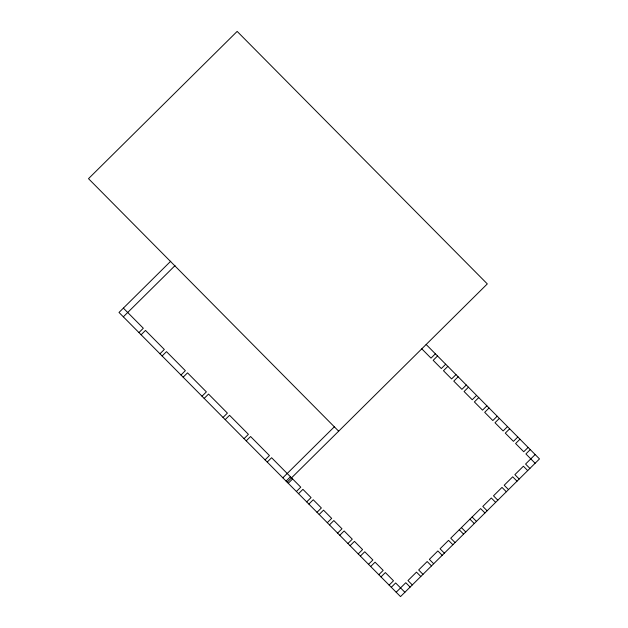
<?xml version="1.0" encoding="UTF-8"?>
<svg xmlns="http://www.w3.org/2000/svg" width="628" height="628" viewBox="0 0 628 628"><rect width="100%" height="100%" fill="white"/><g stroke="black" fill="none" stroke-linecap="round" stroke-linejoin="round"><path stroke-width="0.94" d="M170.73 261.209L119.006 312.446L400.515 596.6L539.499 458.919L426.153 344.497M123.339 316.81L175.016 265.613M138.945 332.565L143.317 328.24L123.378 308.113M141.112 334.755L145.476 330.422L164.332 349.458L159.967 353.784M162.134 355.966L166.499 351.641L185.354 370.677L180.99 375.002M183.148 377.185L187.521 372.859L206.376 391.896L202.004 396.221M204.171 398.403L208.543 394.078L227.399 413.114L223.026 417.439M225.193 419.622L229.558 415.296L248.413 434.333L244.049 438.658M246.207 440.84L250.58 436.515L269.436 455.551L265.071 459.877M267.23 462.059L271.602 457.734L300.757 487.171L296.392 491.496M282.843 477.814L334.332 426.812M286.085 481.095L290.458 476.77M287.169 482.186L487.312 283.911L237.156 31.4L88.501 178.674L338.657 431.177M288.252 483.277L292.617 478.952M435.369 353.807L431.004 358.141L421.78 348.83M298.559 493.679L302.924 489.353L311.064 497.572L306.7 501.898M437.535 355.998L433.171 360.323L441.311 368.542L445.676 364.209M308.858 504.08L313.231 499.755L321.371 507.974L316.999 512.299M447.843 366.399L443.47 370.724L451.611 378.943L455.983 374.61M319.165 514.481L323.53 510.156L331.67 518.375L327.306 522.7M458.142 376.8L453.777 381.125L461.918 389.344L466.282 385.011M329.472 524.882L333.837 520.557L341.977 528.776L337.613 533.101M468.449 387.201L464.084 391.527L472.225 399.746L476.589 395.412M339.772 535.284L344.144 530.958L352.284 539.177L347.912 543.503M478.756 397.603L474.383 401.928L482.524 410.147L486.896 405.814M350.079 545.685L354.443 541.36L362.584 549.579L358.219 553.904M489.055 408.004L484.69 412.329L492.831 420.548L497.195 416.215M360.378 556.086L364.75 551.761L372.891 559.98L368.518 564.305M499.362 418.405L494.997 422.73L503.138 430.949L507.502 426.616M370.685 566.487L375.057 562.162L383.198 570.381L378.825 574.706M509.669 428.806L505.297 433.132L513.437 441.351L517.81 437.017M380.992 576.889L385.356 572.563L393.497 580.782L389.132 585.108M519.968 439.208L515.604 443.533L523.744 451.752L528.109 447.419M391.291 587.29L395.664 582.965L404.887 592.275M530.275 449.609L525.911 453.934L535.127 463.244M396.19 592.235L405.79 582.721L410.115 587.094M535.174 454.546L525.573 464.053L529.899 468.425M527.716 470.592L523.391 466.219L514.881 474.65L519.207 479.015M517.025 481.181L512.699 476.809L504.19 485.24L508.515 489.605M506.333 491.771L502.007 487.399L493.498 495.83L497.823 500.194M495.641 502.361L491.316 497.996L482.806 506.419L487.132 510.792M484.949 512.95L480.624 508.586L450.739 538.196L455.065 542.561M472.115 517.009L476.448 521.381M469.932 519.175L474.258 523.548M461.423 527.606L465.756 531.971M459.241 529.765L463.566 534.138M452.882 544.727L448.549 540.355L440.047 548.786L444.373 553.15M442.19 555.317L437.857 550.952L429.356 559.375L433.681 563.748M431.499 565.907L427.173 561.542L418.664 569.965L422.989 574.337M420.807 576.496L416.482 572.132L407.972 580.562L412.298 584.927"/></g></svg>
